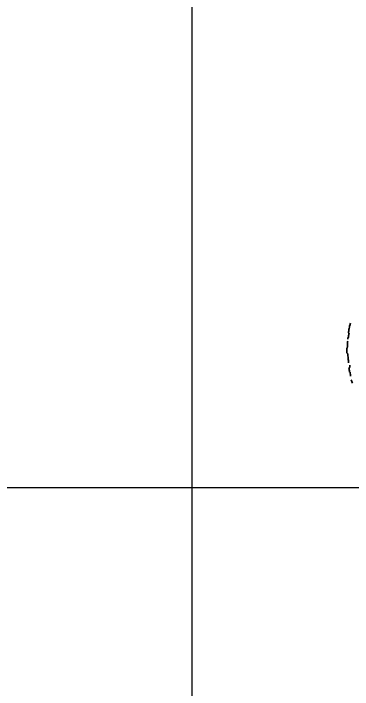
# Model space of a CAD drawing. Header units: millimetres. Extents: x 120281 to 1416367021, y -641565767 to 918373.
# Drawn here: x 840113 to 840456, y 863871 to 864555 of the extents above; entities that cross this region are included whole.
import ezdxf

# ---------------------------------------------------------------- set-up
doc = ezdxf.new("R2010")
doc.units = ezdxf.units.MM
doc.layers.add('0_Ном._пера__1', color=7, linetype='Continuous', lineweight=35)
doc.layers.add('размер', color=90, linetype='Continuous', lineweight=40)

msp = doc.modelspace()

# ---------------------------------------------------------------- linework, layer by layer
at = {"layer": '0_Ном._пера__1', "linetype": 'Continuous'}
for points in [[(840453.10612, 864239.55074), (840452.7437, 864238.15032), (840452.43241, 864236.75688), (840452.16083, 864235.37497), (840451.93786, 864234.24043), (840451.88443, 864233.10415), (840451.7091, 864231.98724)], [(840450.93677, 864223.49265), (840450.8213, 864222.19632), (840450.7256, 864220.87589), (840450.66152, 864219.53142), (840450.61312, 864218.51615), (840450.53695, 864217.50848), (840450.53018, 864216.46606)], [(840449.8642, 864216.40034), (840449.85754, 864215.53551), (840449.86716, 864214.66112), (840449.89638, 864213.77851), (840449.9256, 864212.89605), (840449.86882, 864212.10899), (840449.92856, 864211.26579)], [(840450.86775, 864211.22462), (840450.9944, 864209.47644), (840451.17217, 864207.81224), (840451.35275, 864206.22689), (840451.53333, 864204.64153), (840451.67482, 864203.13824), (840451.82508, 864201.70607)]]:
    msp.add_open_spline(points, degree=3, knots=[0, 0, 0, 0, 1, 1, 1, 2, 2, 2, 2], dxfattribs=at)
for points in [[(840453.83527, 864241.66204), (840453.62614, 864240.95913), (840453.43131, 864240.25724), (840453.24926, 864239.55709)], [(840452.31285, 864232.0293), (840452.18145, 864231.18771), (840452.06195, 864230.35172), (840451.95203, 864229.52221)], [(840451.26337, 864227.31951), (840451.18832, 864226.6848), (840451.1179, 864226.05726), (840451.0505, 864225.42118)], [(840451.82003, 864229.41676), (840451.72421, 864228.69218), (840451.6357, 864227.97254), (840451.55302, 864227.25842)], [(840452.96653, 864199.33468), (840453.04334, 864198.52331), (840453.12103, 864197.68434), (840453.20689, 864196.81932)], [(840452.186, 864196.83758), (840452.32689, 864195.38813), (840452.49009, 864193.86542), (840452.71932, 864192.2763)], [(840453.26605, 864192.21627), (840453.38198, 864191.41681), (840453.51481, 864190.60055), (840453.67123, 864189.76886)], [(840453.39693, 864189.92411), (840453.51487, 864189.29352), (840453.64641, 864188.65405), (840453.7947, 864188.00663)], [(840454.52263, 864184.43962), (840454.90322, 864183.19146), (840455.2965, 864182.0305), (840455.66857, 864180.94401)]]:
    msp.add_open_spline(points, degree=3, dxfattribs=at)
at = {"layer": 'размер', "color": 0, "lineweight": 30}
for p, q in [((840293.80283, 862574.51942), (840293.80283, 868078.27871)), ((836291.0688, 864075.54468), (854791.07369, 864074.91968))]:
    msp.add_line(p, q, dxfattribs=at)

doc.saveas('drawing.dxf')
